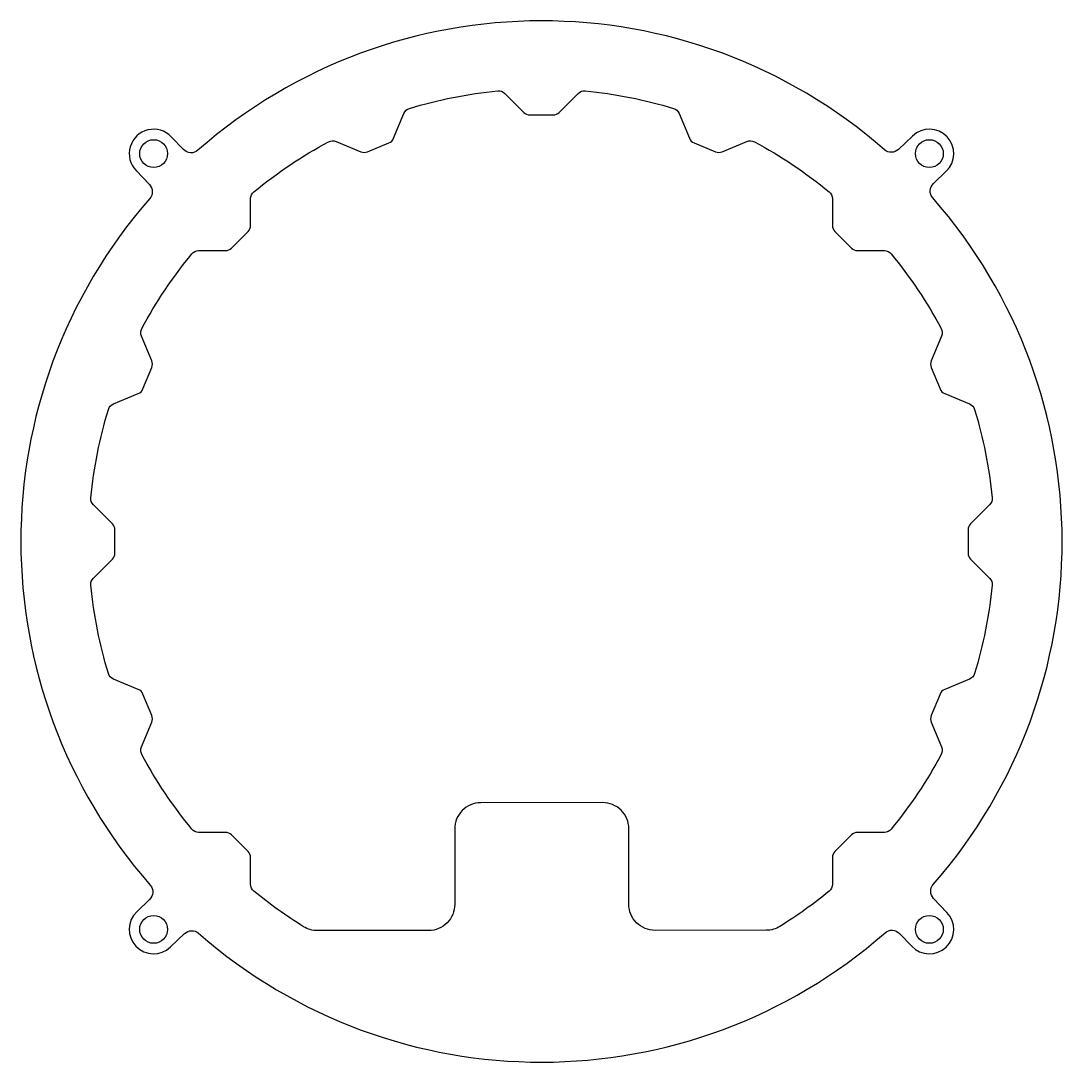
# Model space of a CAD drawing. Header units: millimetres. Extents: x -60 to 60, y -60 to 60.
import ezdxf

# ---------------------------------------------------------------- set-up
doc = ezdxf.new("R2010")
doc.units = ezdxf.units.MM
doc.layers.get('0').update_dxf_attribs({"linetype": 'CONTINUOUS'})

msp = doc.modelspace()

# ---------------------------------------------------------------- linework, layer by layer
for points in [[(-45.01, -41.12), (-46.48, -42.52, 1), (-42.62, -46.57), (-41, -45.03, -0.38801), (-39.38, -45, 0.376264), (39.46, -44.93, -0.402257), (41.12, -45.01), (42.52, -46.48, 1), (46.57, -42.62), (45.03, -41, -0.38801), (45, -39.38, 0.376264), (44.93, 39.46, -0.402257), (45.01, 41.12), (46.48, 42.52, 1), (42.62, 46.57), (41, 45.03, -0.38801), (39.38, 45, 0.376264), (-39.46, 44.93, -0.402257), (-41.12, 45.01), (-42.52, 46.48, 1), (-46.57, 42.62), (-45.03, 41, -0.38801), (-45, 39.38, 0.376264), (-44.93, -39.46, -0.402257)], [(-35.59, -33.7, 0.198912), (-36.3, -33.41), (-39.38, -33.41, -0.224179), (-40.15, -33.05, -0.049849), (-45.9, -24.45, -0.224179), (-45.94, -23.59), (-44.76, -20.75, 0.198912), (-44.76, -19.99), (-45.78, -17.52, 0.198912), (-46.32, -16.98), (-49.17, -15.8, -0.224179), (-49.74, -15.17, -0.049849), (-51.76, -5.02, -0.224179), (-51.47, -4.22), (-49.29, -2.04, 0.198912), (-49, -1.34), (-49, 1.34, 0.198912), (-49.29, 2.04), (-51.47, 4.22, -0.224179), (-51.76, 5.02, -0.049849), (-49.74, 15.17, -0.224179), (-49.17, 15.8), (-46.32, 16.98, 0.198912), (-45.78, 17.52), (-44.76, 19.99, 0.198912), (-44.76, 20.75), (-45.94, 23.59, -0.224179), (-45.9, 24.45, -0.049849), (-40.15, 33.05, -0.224179), (-39.38, 33.41), (-36.3, 33.41, 0.198912), (-35.59, 33.7), (-33.7, 35.59, 0.198912), (-33.41, 36.3), (-33.41, 39.38, -0.224179), (-33.05, 40.15, -0.049849), (-24.45, 45.9, -0.224179), (-23.59, 45.94), (-20.75, 44.76, 0.198912), (-19.99, 44.76), (-17.52, 45.78, 0.198912), (-16.98, 46.32), (-15.8, 49.17, -0.224179), (-15.17, 49.74, -0.049849), (-5.02, 51.76, -0.224179), (-4.22, 51.47), (-2.04, 49.29, 0.198912), (-1.34, 49), (1.34, 49, 0.198912), (2.04, 49.29), (4.22, 51.47, -0.224179), (5.02, 51.76, -0.049849), (15.17, 49.74, -0.224179), (15.8, 49.17), (16.98, 46.32, 0.198912), (17.52, 45.78), (19.99, 44.76, 0.198912), (20.75, 44.76), (23.59, 45.94, -0.224179), (24.45, 45.9, -0.049849), (33.05, 40.15, -0.224179), (33.41, 39.38), (33.41, 36.3, 0.198912), (33.7, 35.59), (35.59, 33.7, 0.198912), (36.3, 33.41), (39.38, 33.41, -0.224179), (40.15, 33.05, -0.049849), (45.9, 24.45, -0.224179), (45.94, 23.59), (44.76, 20.75, 0.198912), (44.76, 19.99), (45.78, 17.52, 0.198912), (46.32, 16.98), (49.17, 15.8, -0.224179), (49.74, 15.17, -0.049849), (51.76, 5.02, -0.224179), (51.47, 4.22), (49.29, 2.04, 0.198912), (49, 1.34), (49, -1.34, 0.198912), (49.29, -2.04), (51.47, -4.22, -0.224179), (51.76, -5.02, -0.049849), (49.74, -15.17, -0.224179), (49.17, -15.8), (46.32, -16.98, 0.198912), (45.78, -17.52), (44.76, -19.99, 0.198912), (44.76, -20.75), (45.94, -23.59, -0.224179), (45.9, -24.45, -0.049849), (40.15, -33.05, -0.224179), (39.38, -33.41), (36.3, -33.41, 0.198912), (35.59, -33.7), (33.7, -35.59, 0.198912), (33.41, -36.3), (33.41, -39.38, -0.224179), (33.05, -40.15, -0.03347), (27.39, -44.2, -0.139395), (25.82, -44.65), (13.04, -44.66, -0.414214), (10.03, -41.66), (10.03, -32.99, 0.414214), (7.02, -29.99), (-6.98, -30.01, 0.414214), (-9.97, -33.01), (-9.97, -41.68, -0.414214), (-12.96, -44.68), (-25.74, -44.69, -0.139395), (-27.32, -44.24, -0.033882), (-33.05, -40.15, -0.224179), (-33.41, -39.38), (-33.41, -36.3, 0.198912), (-33.7, -35.59)]]:
    msp.add_lwpolyline(points, format="xyb", close=True)
for centre in [(-44.55, 44.55), (44.55, 44.55), (-44.55, -44.55), (44.55, -44.55)]:
    msp.add_circle(centre, 1.6)

doc.saveas('drawing.dxf')
